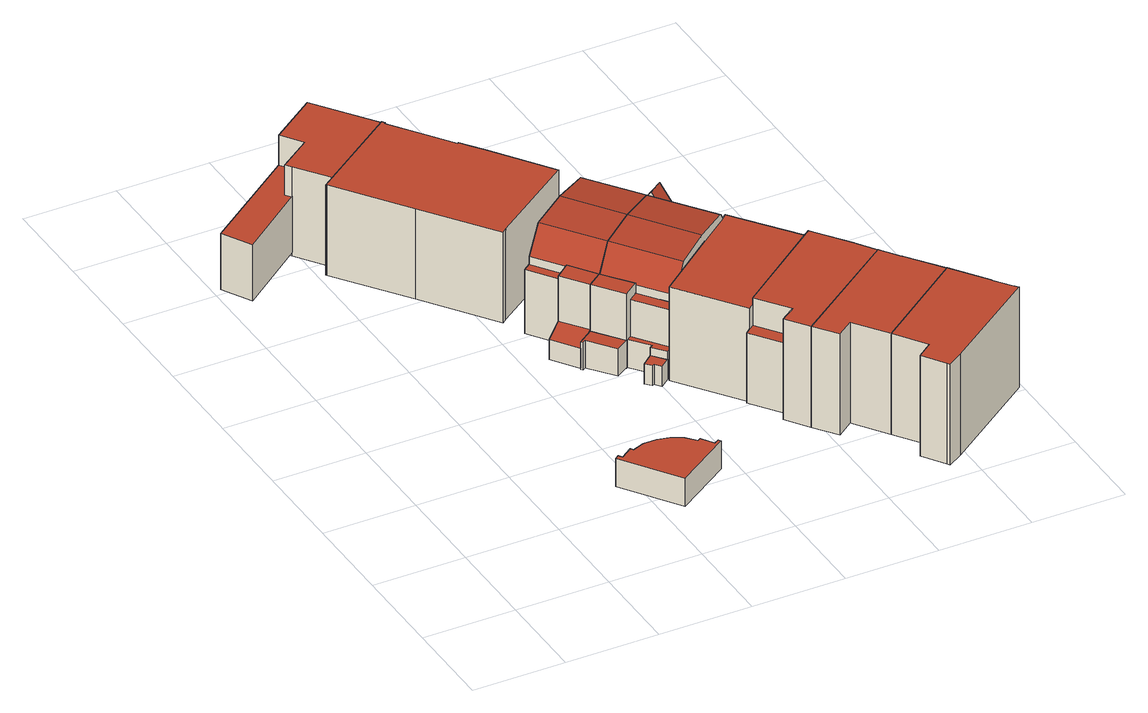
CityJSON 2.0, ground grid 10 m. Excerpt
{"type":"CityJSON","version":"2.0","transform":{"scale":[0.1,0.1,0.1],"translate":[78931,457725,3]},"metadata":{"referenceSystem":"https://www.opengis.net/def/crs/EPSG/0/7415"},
"CityObjects":{
"building1":{"type":"Building","attributes":{"roofType":"1000","RelativeEavesHeight":3.22,"RelativeRidgeHeight":3.22,"AbsoluteEavesHeight":12.1,"AbsoluteRidgeHeight":12.1},"geometry":[{"type":"Solid","lod":"2","boundaries":[[[[0,1,2,3]],[[1,4,5,2]],[[4,6,7,5]],[[6,8,9,7]],[[8,10,11,9]],[[10,12,13,11]],[[12,14,15,13]],[[14,16,17,15]],[[16,18,19,17]],[[18,20,21,19]],[[20,22,23,21]],[[22,24,25,23]],[[24,26,27,25]],[[26,28,29,27]],[[28,0,3,29]],[[28,26,24,22,20,18,16,14,12,10,8,6,4,1,0]],[[3,2,5,7,9,11,13,15,17,19,21,23,25,27,29]]]],"semantics":{"surfaces":[{"type":"WallSurface"},{"type":"RoofSurface","Direction":0,"Slope":90},{"type":"GroundSurface"}],"values":[[0,0,0,0,0,0,0,0,0,0,0,0,0,0,0,1,2]]}}]},
"building2":{"type":"Building","children":["building2-1","building2-2"]},
"building2-1":{"type":"BuildingPart","attributes":{"roofType":"1000","RelativeEavesHeight":10.23,"RelativeRidgeHeight":10.23,"AbsoluteEavesHeight":13.83,"AbsoluteRidgeHeight":13.83},"parents":["building2"],"geometry":[{"type":"Solid","lod":"2","boundaries":[[[[30,31,32,33]],[[31,34,35,32]],[[34,36,37,35]],[[36,38,39,37]],[[38,40,41,39]],[[40,42,43,41]],[[42,30,33,43]],[[42,40,38,36,34,31,30]],[[33,32,35,37,39,41,43]]]],"semantics":{"surfaces":[{"type":"WallSurface"},{"type":"RoofSurface","Direction":0,"Slope":90},{"type":"GroundSurface"}],"values":[[0,0,0,0,0,0,0,1,2]]}}]},
"building2-2":{"type":"BuildingPart","attributes":{"roofType":"1000","RelativeEavesHeight":6.45,"RelativeRidgeHeight":6.45,"AbsoluteEavesHeight":10.43,"AbsoluteRidgeHeight":10.43},"parents":["building2"],"geometry":[{"type":"Solid","lod":"2","boundaries":[[[[44,45,46,47]],[[45,48,49,46]],[[48,50,51,49]],[[50,52,53,51]],[[52,54,55,53]],[[54,44,47,55]],[[54,52,50,48,45,44]],[[47,46,49,51,53,55]]]],"semantics":{"surfaces":[{"type":"WallSurface"},{"type":"RoofSurface","Direction":0,"Slope":90},{"type":"GroundSurface"}],"values":[[0,0,0,0,0,0,1,2]]}}]},
"building3":{"type":"Building","attributes":{"roofType":"1000","RelativeEavesHeight":10.31,"RelativeRidgeHeight":10.31,"AbsoluteEavesHeight":13.91,"AbsoluteRidgeHeight":13.91},"geometry":[{"type":"Solid","lod":"2","boundaries":[[[[56,57,58,59]],[[57,60,61,58]],[[60,62,63,61]],[[62,64,65,63]],[[64,66,67,65]],[[66,68,69,67]],[[68,70,71,69]],[[70,72,32,71]],[[72,73,74,32]],[[73,75,76,74]],[[75,77,78,76]],[[77,79,80,78]],[[79,56,59,80]],[[79,77,75,73,72,70,68,66,64,62,60,57,56]],[[59,58,61,63,65,67,69,71,32,74,76,78,80]]]],"semantics":{"surfaces":[{"type":"WallSurface"},{"type":"RoofSurface","Direction":0,"Slope":90},{"type":"GroundSurface"}],"values":[[0,0,0,0,0,0,0,0,0,0,0,0,0,1,2]]}}]},
"building4":{"type":"Building","children":["building4-1","building4-2","building4-3","building4-4"]},
"building4-1":{"type":"BuildingPart","attributes":{"roofType":"1060","RelativeEavesHeight":8.64,"RelativeRidgeHeight":11.9,"AbsoluteEavesHeight":12.29,"AbsoluteRidgeHeight":15.55},"parents":["building4"],"geometry":[{"type":"Solid","lod":"2","boundaries":[[[[81,82,83,84]],[[82,85,86,83]],[[85,87,88,86]],[[87,81,84,88]],[[85,82,89,90,91]],[[81,87,92,93,94]],[[82,81,94,89]],[[87,85,91,92]],[[89,94,93,90]],[[92,91,90,93]],[[84,83,86,88]]]],"semantics":{"surfaces":[{"type":"WallSurface"},{"type":"RoofSurface","Direction":233.62,"Slope":33.29},{"type":"RoofSurface","Direction":53.58,"Slope":31.5},{"type":"RoofSurface","Direction":233.62,"Slope":83.45},{"type":"RoofSurface","Direction":53.62,"Slope":83.38},{"type":"GroundSurface"}],"values":[[0,0,0,0,0,0,1,2,3,4,5]]}}]},
"building4-2":{"type":"BuildingPart","attributes":{"roofType":"1000","RelativeEavesHeight":8.41,"RelativeRidgeHeight":8.41,"AbsoluteEavesHeight":12.49,"AbsoluteRidgeHeight":12.49},"parents":["building4"],"geometry":[{"type":"Solid","lod":"2","boundaries":[[[[95,96,97,98]],[[96,99,100,97]],[[99,101,102,100]],[[101,95,98,102]],[[101,99,96,95]],[[98,97,100,102]]]],"semantics":{"surfaces":[{"type":"WallSurface"},{"type":"RoofSurface","Direction":0,"Slope":90},{"type":"GroundSurface"}],"values":[[0,0,0,0,1,2]]}}]},
"building4-3":{"type":"BuildingPart","attributes":{"roofType":"1000","RelativeEavesHeight":7.3,"RelativeRidgeHeight":7.3,"AbsoluteEavesHeight":11.44,"AbsoluteRidgeHeight":11.44},"parents":["building4"],"geometry":[{"type":"Solid","lod":"2","boundaries":[[[[103,104,100,105]],[[104,106,107,100]],[[106,108,109,107]],[[108,103,105,109]],[[108,106,104,103]],[[105,100,107,109]]]],"semantics":{"surfaces":[{"type":"WallSurface"},{"type":"RoofSurface","Direction":0,"Slope":90},{"type":"GroundSurface"}],"values":[[0,0,0,0,1,2]]}}]},
"building4-4":{"type":"BuildingPart","attributes":{"roofType":"1010","RelativeEavesHeight":2.75,"RelativeRidgeHeight":3.22,"AbsoluteEavesHeight":6.96,"AbsoluteRidgeHeight":7.44},"parents":["building4"],"geometry":[{"type":"Solid","lod":"2","boundaries":[[[[110,111,112,113]],[[111,114,115,112]],[[114,116,117,115]],[[116,110,113,117]],[[116,114,111,110]],[[113,112,115,117]]]],"semantics":{"surfaces":[{"type":"WallSurface"},{"type":"RoofSurface","Direction":233.8,"Slope":65.53},{"type":"GroundSurface"}],"values":[[0,0,0,0,1,2]]}}]},
"building5":{"type":"Building","children":["building5-1","building5-2","building5-3","building5-4","building5-5","building5-6","building5-7"]},
"building5-1":{"type":"BuildingPart","attributes":{"roofType":"1030","RelativeEavesHeight":8.64,"RelativeRidgeHeight":11.88,"AbsoluteEavesHeight":12.29,"AbsoluteRidgeHeight":15.52},"parents":["building5"],"geometry":[{"type":"Solid","lod":"2","boundaries":[[[[118,119,120,121]],[[119,122,123,120]],[[122,124,125,123]],[[124,118,121,125]],[[122,119,126]],[[118,124,127]],[[119,118,127,126]],[[124,122,126,127]],[[121,120,123,125]]]],"semantics":{"surfaces":[{"type":"WallSurface"},{"type":"RoofSurface","Direction":143.79,"Slope":34.35},{"type":"RoofSurface","Direction":323.2,"Slope":33.95},{"type":"GroundSurface"}],"values":[[0,0,0,0,0,0,1,2,3]]}}]},
"building5-2":{"type":"BuildingPart","attributes":{"roofType":"1000","RelativeEavesHeight":3.08,"RelativeRidgeHeight":3.08,"AbsoluteEavesHeight":7.16,"AbsoluteRidgeHeight":7.16},"parents":["building5"],"geometry":[{"type":"Solid","lod":"2","boundaries":[[[[128,129,130,131]],[[129,132,133,130]],[[132,134,98,133]],[[134,135,136,98]],[[135,137,138,136]],[[137,128,131,138]],[[137,135,134,132,129,128]],[[131,130,133,98,136,138]]]],"semantics":{"surfaces":[{"type":"WallSurface"},{"type":"RoofSurface","Direction":0,"Slope":90},{"type":"GroundSurface"}],"values":[[0,0,0,0,0,0,1,2]]}}]},
"building5-3":{"type":"BuildingPart","attributes":{"roofType":"1000","RelativeEavesHeight":7.45,"RelativeRidgeHeight":7.45,"AbsoluteEavesHeight":11.44,"AbsoluteRidgeHeight":11.44},"parents":["building5"],"geometry":[{"type":"Solid","lod":"2","boundaries":[[[[139,140,141,142]],[[140,143,144,141]],[[143,145,146,144]],[[145,139,142,146]],[[145,143,140,139]],[[142,141,144,146]]]],"semantics":{"surfaces":[{"type":"WallSurface"},{"type":"RoofSurface","Direction":0,"Slope":90},{"type":"GroundSurface"}],"values":[[0,0,0,0,1,2]]}}]},
"building5-4":{"type":"BuildingPart","attributes":{"roofType":"1000","RelativeEavesHeight":2.31,"RelativeRidgeHeight":2.31,"AbsoluteEavesHeight":6.35,"AbsoluteRidgeHeight":6.35},"parents":["building5"],"geometry":[{"type":"Solid","lod":"2","boundaries":[[[[147,148,149,150]],[[148,151,152,149]],[[151,153,154,152]],[[153,155,156,154]],[[155,157,158,156]],[[157,147,150,158]],[[157,155,153,151,148,147]],[[150,149,152,154,156,158]]]],"semantics":{"surfaces":[{"type":"WallSurface"},{"type":"RoofSurface","Direction":0,"Slope":90},{"type":"GroundSurface"}],"values":[[0,0,0,0,0,0,1,2]]}}]},
"building5-5":{"type":"BuildingPart","attributes":{"roofType":"1000","RelativeEavesHeight":3.13,"RelativeRidgeHeight":3.13,"AbsoluteEavesHeight":7.16,"AbsoluteRidgeHeight":7.16},"parents":["building5"],"geometry":[{"type":"Solid","lod":"2","boundaries":[[[[159,160,144,146]],[[160,161,150,144]],[[161,162,158,150]],[[162,163,164,158]],[[163,165,166,164]],[[165,159,146,166]],[[165,163,162,161,160,159]],[[146,144,150,158,164,166]]]],"semantics":{"surfaces":[{"type":"WallSurface"},{"type":"RoofSurface","Direction":0,"Slope":90},{"type":"GroundSurface"}],"values":[[0,0,0,0,0,0,1,2]]}}]},
"building5-6":{"type":"BuildingPart","attributes":{"roofType":"1000","RelativeEavesHeight":8.48,"RelativeRidgeHeight":8.48,"AbsoluteEavesHeight":12.49,"AbsoluteRidgeHeight":12.49},"parents":["building5"],"geometry":[{"type":"Solid","lod":"2","boundaries":[[[[167,95,168,169]],[[95,101,170,168]],[[101,171,142,170]],[[171,167,169,142]],[[171,101,95,167]],[[169,168,170,142]]]],"semantics":{"surfaces":[{"type":"WallSurface"},{"type":"RoofSurface","Direction":0,"Slope":90},{"type":"GroundSurface"}],"values":[[0,0,0,0,1,2]]}}]},
"building5-7":{"type":"BuildingPart","attributes":{"roofType":"1060","RelativeEavesHeight":8.64,"RelativeRidgeHeight":11.9,"AbsoluteEavesHeight":12.29,"AbsoluteRidgeHeight":15.55},"parents":["building5"],"geometry":[{"type":"Solid","lod":"2","boundaries":[[[[87,172,173,88]],[[172,174,175,173]],[[174,81,84,175]],[[81,87,88,84]],[[174,172,176,177,178]],[[87,81,94,93,92]],[[172,87,92,176]],[[81,174,178,94]],[[176,92,93,177]],[[94,178,177,93]],[[88,173,175,84]]]],"semantics":{"surfaces":[{"type":"WallSurface"},{"type":"RoofSurface","Direction":53.58,"Slope":31.66},{"type":"RoofSurface","Direction":233.62,"Slope":33.29},{"type":"RoofSurface","Direction":53.62,"Slope":83.38},{"type":"RoofSurface","Direction":233.62,"Slope":83.45},{"type":"GroundSurface"}],"values":[[0,0,0,0,0,0,1,2,3,4,5]]}}]},
"building6":{"type":"Building","children":["building6-1","building6-2"]},
"building6-1":{"type":"BuildingPart","attributes":{"roofType":"1000","RelativeEavesHeight":10.71,"RelativeRidgeHeight":10.71,"AbsoluteEavesHeight":14.37,"AbsoluteRidgeHeight":14.37},"parents":["building6"],"geometry":[{"type":"Solid","lod":"2","boundaries":[[[[179,180,181,182]],[[180,183,184,181]],[[183,185,186,184]],[[185,187,188,186]],[[187,189,190,188]],[[189,191,192,190]],[[191,179,182,192]],[[191,189,187,185,183,180,179]],[[182,181,184,186,188,190,192]]]],"semantics":{"surfaces":[{"type":"WallSurface"},{"type":"RoofSurface","Direction":0,"Slope":90},{"type":"GroundSurface"}],"values":[[0,0,0,0,0,0,0,1,2]]}}]},
"building6-2":{"type":"BuildingPart","attributes":{"roofType":"1000","RelativeEavesHeight":8.73,"RelativeRidgeHeight":8.73,"AbsoluteEavesHeight":12.37,"AbsoluteRidgeHeight":12.37},"parents":["building6"],"geometry":[{"type":"Solid","lod":"2","boundaries":[[[[193,194,195,196]],[[194,197,198,195]],[[197,199,200,198]],[[199,193,196,200]],[[199,197,194,193]],[[196,195,198,200]]]],"semantics":{"surfaces":[{"type":"WallSurface"},{"type":"RoofSurface","Direction":0,"Slope":90},{"type":"GroundSurface"}],"values":[[0,0,0,0,1,2]]}}]},
"building7":{"type":"Building","children":["building7-1","building7-2","building7-3"]},
"building7-1":{"type":"BuildingPart","attributes":{"roofType":"1000","RelativeEavesHeight":8.22,"RelativeRidgeHeight":8.22,"AbsoluteEavesHeight":11.87,"AbsoluteRidgeHeight":11.87},"parents":["building7"],"geometry":[{"type":"Solid","lod":"2","boundaries":[[[[201,202,203,204]],[[202,205,206,203]],[[205,207,208,206]],[[207,201,204,208]],[[207,205,202,201]],[[204,203,206,208]]]],"semantics":{"surfaces":[{"type":"WallSurface"},{"type":"RoofSurface","Direction":0,"Slope":90},{"type":"GroundSurface"}],"values":[[0,0,0,0,1,2]]}}]},
"building7-2":{"type":"BuildingPart","attributes":{"roofType":"1000","RelativeEavesHeight":11.48,"RelativeRidgeHeight":11.48,"AbsoluteEavesHeight":15.17,"AbsoluteRidgeHeight":15.17},"parents":["building7"],"geometry":[{"type":"Solid","lod":"2","boundaries":[[[[209,210,204,192]],[[210,211,208,204]],[[211,212,213,208]],[[212,214,215,213]],[[214,216,217,215]],[[216,218,219,217]],[[218,220,221,219]],[[220,222,223,221]],[[222,224,225,223]],[[224,226,227,225]],[[226,228,229,227]],[[228,209,192,229]],[[228,226,224,222,220,218,216,214,212,211,210,209]],[[192,204,208,213,215,217,219,221,223,225,227,229]]]],"semantics":{"surfaces":[{"type":"WallSurface"},{"type":"RoofSurface","Direction":0,"Slope":90},{"type":"GroundSurface"}],"values":[[0,0,0,0,0,0,0,0,0,0,0,0,1,2]]}}]},
"building7-3":{"type":"BuildingPart","attributes":{"roofType":"1000","RelativeEavesHeight":7.93,"RelativeRidgeHeight":7.93,"AbsoluteEavesHeight":12.07,"AbsoluteRidgeHeight":12.07},"parents":["building7"],"geometry":[{"type":"Solid","lod":"2","boundaries":[[[[230,231,232,233]],[[231,234,235,232]],[[234,236,237,235]],[[236,238,239,237]],[[238,230,233,239]],[[238,236,234,231,230]],[[233,232,235,237,239]]]],"semantics":{"surfaces":[{"type":"WallSurface"},{"type":"RoofSurface","Direction":0,"Slope":90},{"type":"GroundSurface"}],"values":[[0,0,0,0,0,1,2]]}}]},
"building8":{"type":"Building","children":["building8-1","building8-2"]},
"building8-1":{"type":"BuildingPart","attributes":{"roofType":"1000","RelativeEavesHeight":8.19,"RelativeRidgeHeight":8.19,"AbsoluteEavesHeight":11.87,"AbsoluteRidgeHeight":11.87},"parents":["building8"],"geometry":[{"type":"Solid","lod":"2","boundaries":[[[[240,241,242,243]],[[241,244,245,242]],[[244,246,247,245]],[[246,240,243,247]],[[246,244,241,240]],[[243,242,245,247]]]],"semantics":{"surfaces":[{"type":"WallSurface"},{"type":"RoofSurface","Direction":0,"Slope":90},{"type":"GroundSurface"}],"values":[[0,0,0,0,1,2]]}}]},
"building8-2":{"type":"BuildingPart","attributes":{"roofType":"1000","RelativeEavesHeight":11.47,"RelativeRidgeHeight":11.47,"AbsoluteEavesHeight":15.17,"AbsoluteRidgeHeight":15.17},"parents":["building8"],"geometry":[{"type":"Solid","lod":"2","boundaries":[[[[248,249,250,251]],[[249,252,253,250]],[[252,220,221,253]],[[220,218,219,221]],[[218,254,255,219]],[[254,256,257,255]],[[256,258,259,257]],[[258,260,243,259]],[[260,261,247,243]],[[261,262,263,247]],[[262,248,251,263]],[[262,261,260,258,256,254,218,220,252,249,248]],[[251,250,253,221,219,255,257,259,243,247,263]]]],"semantics":{"surfaces":[{"type":"WallSurface"},{"type":"RoofSurface","Direction":0,"Slope":90},{"type":"GroundSurface"}],"values":[[0,0,0,0,0,0,0,0,0,0,0,1,2]]}}]},
"building9":{"type":"Building","attributes":{"roofType":"1000","RelativeEavesHeight":11.46,"RelativeRidgeHeight":11.46,"AbsoluteEavesHeight":15.17,"AbsoluteRidgeHeight":15.17},"geometry":[{"type":"Solid","lod":"2","boundaries":[[[[264,265,266,267]],[[265,268,269,266]],[[268,270,271,269]],[[270,272,273,271]],[[272,248,251,273]],[[248,262,263,251]],[[262,274,275,263]],[[274,276,277,275]],[[276,278,279,277]],[[278,280,281,279]],[[280,282,283,281]],[[282,264,267,283]],[[282,280,278,276,274,262,248,272,270,268,265,264]],[[267,266,269,271,273,251,263,275,277,279,281,283]]]],"semantics":{"surfaces":[{"type":"WallSurface"},{"type":"RoofSurface","Direction":0,"Slope":90},{"type":"GroundSurface"}],"values":[[0,0,0,0,0,0,0,0,0,0,0,0,1,2]]}}]}
},
"vertices":[
[187,9,91],[145,70,91],[145,70,59],[187,9,59],[149,73,91],[149,73,59],[152,69,91],[152,69,59],[165,78,91],[165,78,59],[167,75,91],[167,75,59],[180,80,91],[180,80,59],[194,80,91],[194,80,59],[207,77,91],[207,77,59],[219,70,91],[219,70,59],[228,60,91],[228,60,59],[231,62,91],[231,62,59],[240,49,91],[240,49,59],[245,52,91],[245,52,59],[247,49,91],[247,49,59],
[159,714,108],[205,651,108],[205,651,6],[159,714,6],[120,591,108],[120,591,6],[95,625,108],[95,625,6],[90,631,108],[90,631,6],[125,656,108],[125,656,6],[109,678,108],[109,678,6],
[125,656,74],[90,631,74],[90,631,10],[125,656,10],[95,625,74],[95,625,10],[24,571,74],[24,571,10],[6,602,74],[6,602,10],[109,678,74],[109,678,10],
[259,576,109],[269,563,109],[269,563,6],[259,576,6],[314,500,109],[314,500,6],[223,436,109],[223,436,6],[218,432,109],[218,432,6],[164,506,109],[164,506,6],[109,581,109],[109,581,6],[108,582,109],[108,582,6],[205,651,109],[207,648,109],[207,648,6],[206,647,109],[206,647,6],[251,585,109],[251,585,6],[252,586,109],[252,586,6],
[275,346,93],[232,406,93],[232,406,6],[275,346,6],[332,473,93],[332,473,6],[373,418,93],[373,418,6],[247,416,121],[283,440,125],[318,464,121],[359,408,121],[325,383,125],[290,357,121],
[259,334,95],[239,361,95],[239,361,11],[259,334,11],[255,374,95],[255,374,11],[275,346,95],[275,346,11],
[232,406,84],[255,374,84],[232,406,11],[247,368,84],[247,368,11],[224,400,84],[224,400,11],
[239,361,44],[259,334,44],[259,334,12],[239,361,12],[242,322,35],[242,322,12],[223,349,35],[223,349,12],
[390,398,93],[375,387,93],[375,387,6],[390,398,6],[349,422,93],[349,422,6],[364,433,93],[364,433,6],[362,405,125],[377,416,125],
[247,322,42],[244,320,42],[244,320,11],[247,322,11],[242,322,42],[242,322,11],[259,334,42],[282,304,42],[282,304,11],[268,295,42],[268,295,11],
[298,316,84],[323,282,84],[323,282,10],[298,316,10],[314,274,84],[314,274,10],[288,309,84],[288,309,10],
[307,269,33],[297,261,33],[297,261,10],[307,269,10],[292,268,33],[292,268,10],[290,267,33],[290,267,10],[284,273,33],[284,273,10],[296,283,33],[296,283,10],
[288,309,42],[314,274,42],[307,269,42],[296,283,42],[299,285,42],[299,285,10],[283,305,42],[283,305,10],
[282,304,95],[259,334,10],[282,304,10],[275,346,10],[298,316,95],
[419,356,93],[419,356,6],[323,282,93],[323,282,6],[405,346,121],[371,319,125],[337,293,121],
[360,203,114],[310,271,114],[310,271,7],[360,203,7],[414,353,114],[414,353,7],[426,337,114],[426,337,7],[464,287,114],[464,287,7],[466,283,114],[466,283,7],[465,282,114],[465,282,7],
[426,337,94],[437,336,94],[437,336,6],[426,337,6],[465,297,94],[465,297,6],[464,287,94],[464,287,6],
[468,278,89],[481,274,89],[481,274,7],[468,278,7],[493,258,89],[493,258,7],[493,244,89],[493,244,7],
[465,282,122],[468,278,122],[493,244,122],[494,243,122],[494,243,7],[495,241,122],[495,241,7],[506,225,122],[506,225,7],[508,223,122],[508,223,7],[391,138,122],[391,138,7],[374,162,122],[374,162,7],[378,165,122],[378,165,7],[390,173,122],[390,173,7],[365,207,122],[365,207,7],
[390,173,91],[378,165,91],[378,165,11],[390,173,11],[354,198,91],[354,198,11],[360,203,91],[360,203,11],[365,207,91],[365,207,11],
[524,201,89],[538,197,89],[538,197,7],[524,201,7],[550,181,89],[550,181,7],[549,167,89],[549,167,7],
[452,92,122],[427,127,122],[427,127,7],[452,92,7],[409,114,122],[409,114,7],[510,220,122],[510,220,7],[522,203,122],[522,203,7],[523,202,122],[523,202,7],[524,201,122],[549,167,122],[551,165,122],[551,165,7],
[493,30,122],[477,20,122],[477,20,7],[493,30,7],[475,23,122],[475,23,7],[459,47,122],[459,47,7],[475,59,122],[475,59,7],[578,128,122],[578,128,7],[579,126,122],[579,126,7],[591,110,122],[591,110,7],[593,108,122],[593,108,7],[596,104,122],[596,104,7]
]}
